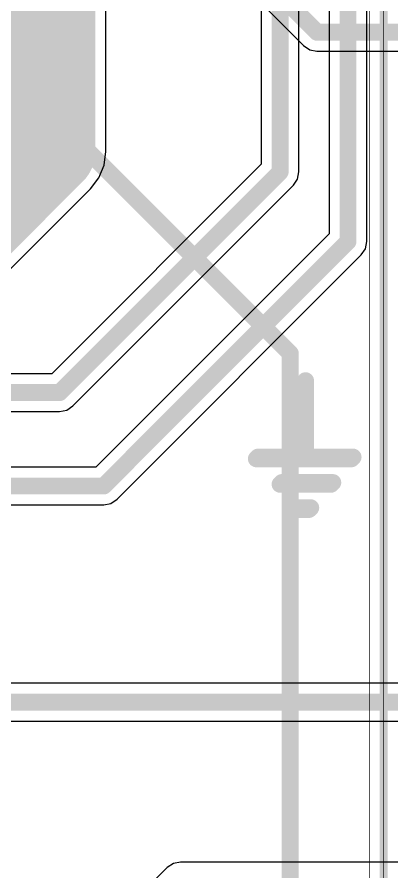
# Model space of a CAD drawing. Header units: millimetres. Extents: x 307 to 423, y 231 to 400.
# Drawn here: x 396.23 to 401.84, y 277.78 to 290.57 of the extents above; entities that cross this region are included whole.
import ezdxf

# ---------------------------------------------------------------- set-up
doc = ezdxf.new("R2010")
doc.units = ezdxf.units.MM
for name, color, linetype in [('BottomLayer', 5, 'Continuous'), ('BottomOverlay', 54, 'Continuous'), ('Mechanical14', 56, 'Continuous'), ('Mechanical16', 56, 'Continuous'), ('MidLayer2', 76, 'Continuous'), ('TopLayer', 1, 'Continuous'), ('TopOverlay', 2, 'Continuous')]:
    doc.layers.add(name, color=color, linetype=linetype)

# ---------------------------------------------------------------- blocks, each defined once
blk = doc.blocks.new('CON_SAMTEC_TSW_135_07_X_D_467')
at = {"layer": 'Mechanical14', "const_width": 0.01}
blk.add_lwpolyline([(44.45, -2.54), (-44.45, -2.54)], dxfattribs=at)
at = {"layer": 'Mechanical16', "const_width": 0.01}
blk.add_lwpolyline([(44.67, -2.75), (-44.67, -2.75)], dxfattribs=at)
at = {"layer": 'TopOverlay', "const_width": 0.12}
blk.add_lwpolyline([(44.45, -2.54), (-44.45, -2.54)], dxfattribs=at)

msp = doc.modelspace()

# ---------------------------------------------------------------- linework, layer by layer
at = {"layer": 'BottomLayer'}
for p, q in [((397.555, 288.56), (397.555, 320.607)), ((397.908, 292.752), (400.516, 290.143)), ((400.516, 290.143), (400.516, 290.143)), ((400.516, 290.143), (400.608, 290.082)), ((400.608, 290.082), (400.716, 290.06)), ((400.716, 290.06), (402.221, 290.06)), ((397.528, 288.355), (397.555, 288.56)), ((397.555, 288.56), (397.555, 288.56)), ((397.449, 288.164), (397.528, 288.355)), ((397.323, 288), (397.449, 288.164)), ((389.794, 280.471), (397.323, 288)), ((397.323, 288), (397.323, 288))]:
    msp.add_line(p, q, dxfattribs=at)
for points, const_width in [([(396.763, 288.56), (396.763, 329.059)], 1.27), ([(398.107, 292.951), (400.716, 290.343)], 0.254), ([(400.716, 290.343), (404.324, 290.343)], 0.254), ([(389.234, 281.031), (396.763, 288.56)], 1.27)]:
    msp.add_lwpolyline(points, dxfattribs=dict(at, const_width=const_width))
for points, const_width in [([(400.653, 290.343, 1), (400.78, 290.343, 1)], 0.127), ([(400.653, 290.343, 1), (400.78, 290.343, 1)], 0.127), ([(396.446, 288.56, 1), (397.081, 288.56, 1)], 0.635), ([(396.446, 288.56, 1), (397.081, 288.56, 1)], 0.635)]:
    msp.add_lwpolyline(points, format="xyb", close=True, dxfattribs=dict(at, const_width=const_width))
at = {"layer": 'BottomOverlay', "const_width": 0.254}
for points in [[(400.52, 284.036), (400.52, 285.103)], [(399.809, 283.96), (401.232, 283.96)], [(400.165, 283.579), (400.927, 283.579)], [(400.444, 283.202), (400.597, 283.202)]]:
    msp.add_lwpolyline(points, dxfattribs=at)
at = {"layer": 'BottomOverlay', "const_width": 0.127}
for points in [[(400.457, 285.103, 1), (400.584, 285.103, 1)], [(400.457, 284.036, 1), (400.584, 284.036, 1)], [(399.746, 283.96, 1), (399.873, 283.96, 1)], [(401.168, 283.96, 1), (401.295, 283.96, 1)], [(400.101, 283.579, 1), (400.228, 283.579, 1)], [(400.863, 283.579, 1), (400.99, 283.579, 1)], [(400.381, 283.202, 1), (400.508, 283.202, 1)], [(400.533, 283.202, 1), (400.66, 283.202, 1)]]:
    msp.add_lwpolyline(points, format="xyb", close=True, dxfattribs=at)
at = {"layer": 'MidLayer2', "const_width": 0.254}
for points in [[(385.331, 300.521), (400.317, 285.535)], [(400.317, 264.709), (400.317, 285.535)]]:
    msp.add_lwpolyline(points, dxfattribs=at)
at = {"layer": 'MidLayer2', "const_width": 0.127}
msp.add_lwpolyline([(400.254, 285.535, 1), (400.381, 285.535, 1)], format="xyb", close=True, dxfattribs=at)
msp.add_lwpolyline([(400.254, 285.535, 1), (400.381, 285.535, 1)], format="xyb", close=True, dxfattribs=at)
at = {"layer": 'TopLayer'}
for p, q in [((399.882, 324.574), (399.882, 288.369)), ((400.447, 288.252), (400.447, 324.457)), ((400.898, 322.648), (400.898, 287.328)), ((401.463, 287.211), (401.463, 322.531)), ((399.882, 288.369), (396.746, 285.233)), ((400.426, 288.144), (400.447, 288.252)), ((400.447, 288.252), (400.447, 288.252)), ((400.364, 288.053), (400.426, 288.144)), ((397.062, 284.751), (400.364, 288.053)), ((400.364, 288.053), (400.364, 288.053)), ((400.898, 287.328), (397.406, 283.836)), ((401.442, 287.103), (401.463, 287.211)), ((401.463, 287.211), (401.463, 287.211)), ((401.38, 287.011), (401.442, 287.103)), ((397.723, 283.354), (401.38, 287.011)), ((401.38, 287.011), (401.38, 287.011)), ((396.746, 285.233), (387.76, 285.233)), ((396.971, 284.689), (397.062, 284.751)), ((387.643, 284.668), (396.863, 284.668)), ((396.863, 284.668), (396.971, 284.689)), ((396.863, 284.668), (396.863, 284.668)), ((397.406, 283.836), (385.702, 283.836)), ((397.631, 283.292), (397.723, 283.354)), ((385.585, 283.271), (397.523, 283.271)), ((397.523, 283.271), (397.631, 283.292)), ((397.523, 283.271), (397.523, 283.271)), ((402.221, 280.601), (389.369, 280.601)), ((389.252, 280.036), (402.394, 280.036)), ((398.474, 277.842), (397.374, 276.743)), ((398.566, 277.904), (398.474, 277.842)), ((398.474, 277.842), (398.474, 277.842)), ((398.674, 277.925), (398.566, 277.904)), ((402.394, 277.925), (398.674, 277.925)), ((398.674, 277.925), (398.674, 277.925))]:
    msp.add_line(p, q, dxfattribs=at)
at = {"layer": 'TopLayer', "const_width": 0.254}
for points in [[(400.165, 288.252), (400.165, 324.574)], [(401.181, 287.211), (401.181, 322.648)], [(396.863, 284.95), (400.165, 288.252)], [(397.523, 283.553), (401.181, 287.211)], [(387.643, 284.95), (396.863, 284.95)], [(385.585, 283.553), (397.523, 283.553)], [(389.252, 280.319), (403.868, 280.319)]]:
    msp.add_lwpolyline(points, dxfattribs=at)
at = {"layer": 'TopLayer', "const_width": 0.127}
for points in [[(400.101, 288.252, 1), (400.228, 288.252, 1)], [(400.101, 288.252, 1), (400.228, 288.252, 1)], [(401.117, 287.211, 1), (401.244, 287.211, 1)], [(401.117, 287.211, 1), (401.244, 287.211, 1)], [(396.799, 284.95, 1), (396.926, 284.95, 1)], [(396.799, 284.95, 1), (396.926, 284.95, 1)], [(397.46, 283.553, 1), (397.587, 283.553, 1)], [(397.46, 283.553, 1), (397.587, 283.553, 1)]]:
    msp.add_lwpolyline(points, format="xyb", close=True, dxfattribs=at)
at = {"layer": 'TopOverlay', "const_width": 0.254}
for points in [[(400.546, 284.061), (400.546, 285.128)], [(399.835, 283.985), (401.257, 283.985)], [(400.19, 283.604), (400.952, 283.604)], [(400.47, 283.227), (400.622, 283.227)]]:
    msp.add_lwpolyline(points, dxfattribs=at)
at = {"layer": 'TopOverlay', "const_width": 0.127}
for points in [[(400.482, 285.128, 1), (400.609, 285.128, 1)], [(399.771, 283.985, 1), (399.898, 283.985, 1)], [(400.482, 284.061, 1), (400.609, 284.061, 1)], [(401.193, 283.985, 1), (401.32, 283.985, 1)], [(400.127, 283.604, 1), (400.254, 283.604, 1)], [(400.889, 283.604, 1), (401.016, 283.604, 1)], [(400.406, 283.227, 1), (400.533, 283.227, 1)], [(400.559, 283.227, 1), (400.686, 283.227, 1)]]:
    msp.add_lwpolyline(points, format="xyb", close=True, dxfattribs=at)

# ---------------------------------------------------------------- block references
at = {"rotation": 270}
msp.add_blockref('CON_SAMTEC_TSW_135_07_X_D_467', (404.256, 289.141), dxfattribs=at)

doc.saveas('drawing.dxf')
